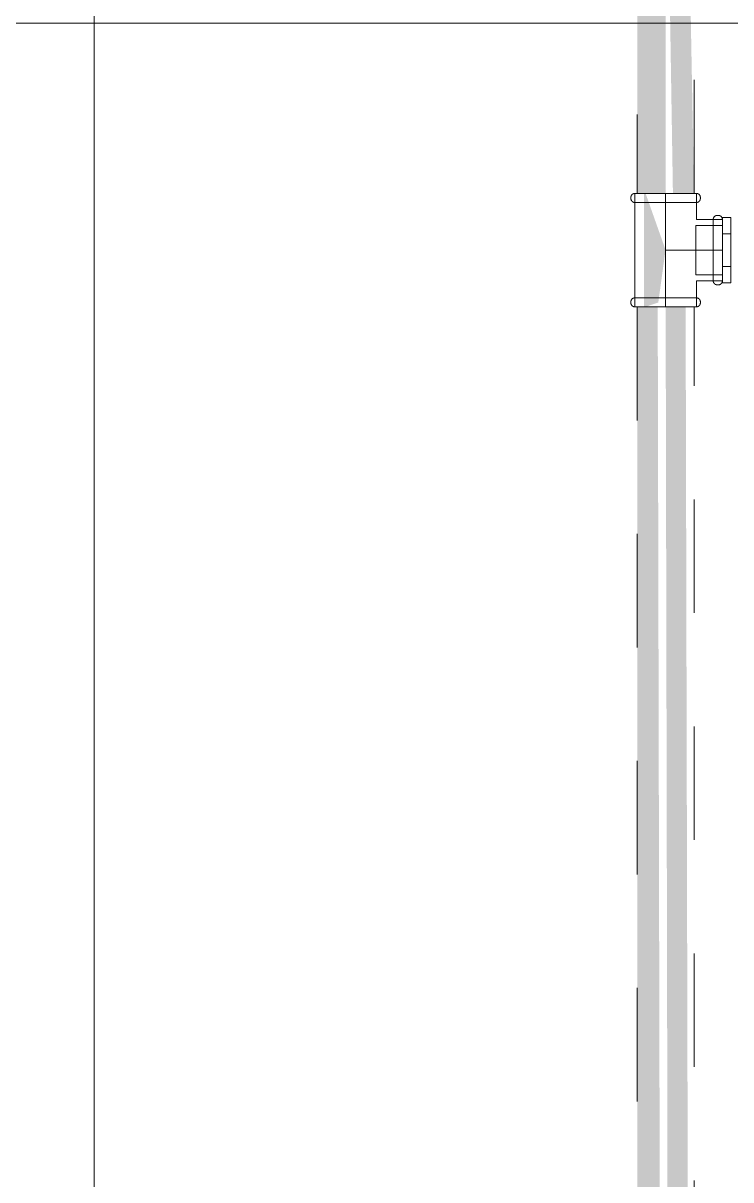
# Model space of a CAD drawing. Header units: metres. Extents: x 147 to 427, y -16 to 162.
# Drawn here: x 286.119 to 286.743, y 106.195 to 107.214 of the extents above; entities that cross this region are included whole.
import ezdxf

# ---------------------------------------------------------------- set-up
doc = ezdxf.new("R2010")
doc.units = ezdxf.units.M
doc.linetypes.add('Aligning Line', pattern=[0.012, 0.006, -0.006])
doc.layers.add('1053_ARQ_BASE_MATADOURO_2_dwg', color=7, linetype='Continuous', lineweight=5, true_color=0x767676)
doc.layers.add('1053_ARQ_BASE_MATADOURO_dwg', color=7, linetype='Continuous', lineweight=5, true_color=0x767676)
for name, color, linetype, lineweight in [('A-PISO', 7, 'Continuous', 5), ('P-PIPE', 7, 'Continuous', 5), ('P-PIPE-CNTR', 7, 'Continuous', 5)]:
    doc.layers.add(name, color=color, linetype=linetype, lineweight=lineweight)

# ---------------------------------------------------------------- blocks, each defined once
blk = doc.blocks.new('1053_ARQ_BASE_MATADOURO_dwg_arq geral tgov-4039641-TÉRREO 1_20 - Dependente 1')
at = {"color": 253, "lineweight": 5, "true_color": 0xaaaaaa, "flags": 128}
blk.add_lwpolyline([(-3.1704, 14.4282), (-3.1704, 20.1582), (-12.4204, 20.1582), (-12.4204, 34.8483), (-12.4204, 34.9983), (5.3461, 34.9983), (5.3461, 26.6282)], dxfattribs=at)
blk = doc.blocks.new('1053_ARQ_BASE_MATADOURO_dwg-3625622-TÉRREO 1_20 - Dependente 1')
blk.add_blockref('1053_ARQ_BASE_MATADOURO_dwg_arq geral tgov-4039641-TÉRREO 1_20 - Dependente 1', (130.2098, 83.186))
blk = doc.blocks.new('1053_ARQ_BASE_MATADOURO_2_dwg-3637054-TÉRREO 1_20 - Dependente 1')
at = {"layer": 'A-PISO', "color": 253, "true_color": 0xaaaaaa, "flags": 128}
blk.add_lwpolyline([(118.6431, 73.8342), (118.6431, 74.0282), (113.4431, 74.0282), (113.4431, 74.2782), (113.4431, 76.3782)], dxfattribs=at)

msp = doc.modelspace()

# ---------------------------------------------------------------- hatches: boundary and pattern name
at = {"layer": 'P-PIPE', "true_color": 0xc0c0c0}
for points in [[(286.6601, 107.0642), (286.6851, 107.0642), (286.6786, 117.7338), (286.6601, 117.7338), (286.6601, 107.4274)], [(286.6601, 103.8946), (286.6851, 103.8946), (286.6781, 106.9642), (286.6601, 106.9642), (286.6601, 104.0744)], [(286.7101, 103.8946), (286.7027, 106.9642), (286.6851, 106.9642), (286.6915, 103.8946), (286.7092, 103.8946)]]:
    msp.add_hatch(color=9, dxfattribs=at).paths.add_polyline_path(points)
h = msp.add_hatch(color=9, dxfattribs=at)
h.paths.add_polyline_path([(286.7092, 107.0642), (286.7101, 107.0642), (286.7027, 107.4642), (286.6851, 107.4642), (286.6915, 107.0642), (286.7067, 107.0642)])
h.paths.add_polyline_path([(286.7092, 109.5642), (286.7101, 109.5642), (286.7027, 117.7338), (286.6851, 117.7338), (286.693, 109.5642), (286.7073, 109.5642)])
at = {"layer": 'P-PIPE', "true_color": 0x7f7f7f}
msp.add_hatch(color=8, dxfattribs=at).paths.add_polyline_path([(286.6673, 106.9642), (286.6786, 106.9681), (286.685, 107.0144), (286.6674, 107.0642), (286.6659, 107.0642), (286.6659, 106.9642)])

# ---------------------------------------------------------------- linework, layer by layer
at = {"layer": 'P-PIPE', "linetype": 'Aligning Line', "lineweight": 15}
for p, q in [((286.6601, 117.7338), (286.6601, 107.0642)), ((286.7101, 107.0642), (286.7101, 117.7338)), ((286.6601, 107.0642), (286.6674, 107.0642)), ((286.6786, 107.0642), (286.7101, 107.0642)), ((286.6601, 106.9642), (286.6601, 103.8946)), ((286.6674, 106.9642), (286.6601, 106.9642)), ((286.7101, 106.9642), (286.6786, 106.9642)), ((286.7101, 103.8946), (286.7101, 106.9642))]:
    msp.add_line(p, q, dxfattribs=at)
at = {"layer": 'P-PIPE'}
for p, q in [((286.6545, 107.0607), (286.6545, 107.0597)), ((286.658, 107.0642), (286.658, 106.9642)), ((286.6589, 107.0642), (286.658, 107.0642)), ((286.7122, 107.0642), (286.658, 107.0642)), ((286.6631, 107.0642), (286.658, 107.0642)), ((286.6631, 107.0562), (286.658, 107.0562)), ((286.6631, 107.0562), (286.658, 107.0562)), ((286.7122, 107.0562), (286.6775, 107.0562)), ((286.7122, 107.0562), (286.6775, 107.0562)), ((286.6934, 107.0642), (286.678, 107.0642)), ((286.7122, 107.0642), (286.707, 107.0642)), ((286.7122, 107.0642), (286.7112, 107.0642)), ((286.7122, 107.0413), (286.7122, 107.0642)), ((286.7157, 107.0597), (286.7157, 107.0607)), ((286.7316, 107.0448), (286.7306, 107.0448)), ((286.7351, 107.0359), (286.7116, 107.0359)), ((286.7116, 107.0359), (286.7116, 106.9925)), ((286.7116, 107.0359), (286.7116, 106.9925)), ((286.7351, 107.0413), (286.7122, 107.0413)), ((286.7271, 106.9871), (286.7271, 107.0413)), ((286.7271, 106.9871), (286.7271, 107.0413)), ((286.7351, 107.043), (286.7351, 107.0287)), ((286.7351, 107.0287), (286.7351, 107.043)), ((286.7426, 107.043), (286.7351, 107.043)), ((286.7351, 106.9871), (286.7351, 107.0413)), ((286.7351, 106.9871), (286.7351, 107.0413)), ((286.7351, 107.0413), (286.7351, 106.9871)), ((286.7351, 107.0413), (286.7351, 106.9871)), ((286.7351, 106.9925), (286.7351, 107.0359)), ((286.7351, 106.9925), (286.7351, 107.0359)), ((286.7426, 107.043), (286.7426, 107.0287)), ((286.7426, 107.0287), (286.7426, 107.043)), ((286.7116, 107.0332), (286.7116, 106.9952)), ((286.7116, 107.0332), (286.7116, 106.9952)), ((286.7351, 107.0332), (286.7351, 106.9952)), ((286.7351, 107.0332), (286.7351, 106.9952)), ((286.7351, 107.0287), (286.7351, 106.9997)), ((286.7351, 106.9997), (286.7351, 107.0287)), ((286.7351, 107.0287), (286.7426, 107.0287)), ((286.7351, 107.0287), (286.7426, 107.0287)), ((286.7426, 107.0287), (286.7426, 106.9997)), ((286.7426, 107.0267), (286.7426, 107.0017)), ((286.7351, 106.9997), (286.7351, 106.9854)), ((286.7351, 106.9854), (286.7351, 106.9997)), ((286.7351, 106.9997), (286.7426, 106.9997)), ((286.7351, 106.9997), (286.7426, 106.9997)), ((286.7426, 106.9997), (286.7426, 106.9854)), ((286.7426, 106.9854), (286.7426, 106.9997)), ((286.7116, 106.9925), (286.7351, 106.9925)), ((286.7122, 106.9642), (286.7122, 106.9871)), ((286.7122, 106.9871), (286.7351, 106.9871)), ((286.7306, 106.9836), (286.7316, 106.9836)), ((286.7351, 106.9854), (286.7426, 106.9854)), ((286.6545, 106.9687), (286.6545, 106.9677)), ((286.658, 106.9722), (286.6631, 106.9722)), ((286.658, 106.9722), (286.6631, 106.9722)), ((286.658, 106.9642), (286.7122, 106.9642)), ((286.658, 106.9642), (286.6589, 106.9642)), ((286.658, 106.9642), (286.6631, 106.9642)), ((286.678, 106.9722), (286.7122, 106.9722)), ((286.678, 106.9722), (286.7122, 106.9722)), ((286.678, 106.9642), (286.6934, 106.9642)), ((286.707, 106.9642), (286.7122, 106.9642)), ((286.7112, 106.9642), (286.7122, 106.9642)), ((286.7157, 106.9677), (286.7157, 106.9687))]:
    msp.add_line(p, q, dxfattribs=at)
at = {"layer": 'P-PIPE', "flags": 128}
for points in [[(286.6545, 107.0607), (286.6545, 107.0608), (286.6545, 107.061), (286.6545, 107.0611), (286.6545, 107.0612), (286.6545, 107.0614), (286.6546, 107.0615), (286.6546, 107.0617), (286.6546, 107.0618), (286.6547, 107.0619), (286.6547, 107.062), (286.6548, 107.0622), (286.6549, 107.0623), (286.6549, 107.0624), (286.655, 107.0625), (286.6551, 107.0627), (286.6552, 107.0628), (286.6552, 107.0629), (286.6553, 107.063), (286.6554, 107.0631), (286.6555, 107.0632), (286.6556, 107.0633), (286.6557, 107.0634), (286.6559, 107.0635), (286.656, 107.0636), (286.6561, 107.0636), (286.6562, 107.0637), (286.6563, 107.0638), (286.6564, 107.0638), (286.6566, 107.0639), (286.6567, 107.0639), (286.6568, 107.064), (286.657, 107.064), (286.6571, 107.0641), (286.6572, 107.0641), (286.6574, 107.0641), (286.6575, 107.0642), (286.6577, 107.0642), (286.6578, 107.0642), (286.6579, 107.0642), (286.658, 107.0642)], [(286.658, 107.0562), (286.6578, 107.0562), (286.6577, 107.0562), (286.6576, 107.0562), (286.6574, 107.0562), (286.6573, 107.0563), (286.6571, 107.0563), (286.657, 107.0563), (286.6569, 107.0564), (286.6567, 107.0564), (286.6566, 107.0565), (286.6565, 107.0565), (286.6564, 107.0566), (286.6562, 107.0566), (286.6561, 107.0567), (286.656, 107.0568), (286.6559, 107.0569), (286.6558, 107.057), (286.6557, 107.0571), (286.6556, 107.0571), (286.6555, 107.0572), (286.6554, 107.0573), (286.6553, 107.0575), (286.6552, 107.0576), (286.6551, 107.0577), (286.655, 107.0578), (286.655, 107.0579), (286.6549, 107.058), (286.6548, 107.0582), (286.6548, 107.0583), (286.6547, 107.0584), (286.6547, 107.0585), (286.6546, 107.0587), (286.6546, 107.0588), (286.6545, 107.059), (286.6545, 107.0591), (286.6545, 107.0592), (286.6545, 107.0594), (286.6545, 107.0595), (286.6545, 107.0596), (286.6545, 107.0597)], [(286.658, 107.0642), (286.6581, 107.0642), (286.6582, 107.0642), (286.6583, 107.0642), (286.6585, 107.0642), (286.6587, 107.0642), (286.659, 107.0642), (286.6593, 107.0642), (286.6597, 107.0642), (286.6601, 107.0642), (286.6606, 107.0642), (286.661, 107.0642)], [(286.7121, 107.0642), (286.7121, 107.0642), (286.712, 107.0642), (286.7118, 107.0642), (286.7116, 107.0642), (286.7114, 107.0642), (286.7111, 107.0642), (286.7108, 107.0642), (286.7104, 107.0642), (286.71, 107.0642), (286.7096, 107.0642), (286.7091, 107.0642), (286.7086, 107.0642), (286.708, 107.0642), (286.7074, 107.0642), (286.7068, 107.0642), (286.7061, 107.0642), (286.7054, 107.0642), (286.7047, 107.0642), (286.704, 107.0642), (286.7032, 107.0642), (286.7023, 107.0642), (286.7015, 107.0642), (286.7006, 107.0642), (286.6997, 107.0642), (286.6988, 107.0642), (286.6978, 107.0642), (286.6969, 107.0642), (286.6959, 107.0642), (286.6949, 107.0642), (286.6939, 107.0642), (286.6928, 107.0642), (286.6918, 107.0642), (286.6907, 107.0642), (286.6897, 107.0642), (286.6886, 107.0642), (286.6875, 107.0642), (286.6864, 107.0642), (286.6854, 107.0642), (286.6843, 107.0642), (286.6832, 107.0642), (286.6821, 107.0642), (286.681, 107.0642), (286.68, 107.0642), (286.6789, 107.0642), (286.6779, 107.0642), (286.6768, 107.0642), (286.6758, 107.0642), (286.6748, 107.0642), (286.6738, 107.0642), (286.6728, 107.0642), (286.6719, 107.0642), (286.6709, 107.0642), (286.67, 107.0642), (286.6691, 107.0642), (286.6683, 107.0642), (286.6674, 107.0642), (286.6666, 107.0642), (286.6658, 107.0642), (286.6651, 107.0642), (286.6644, 107.0642), (286.6637, 107.0642), (286.663, 107.0642), (286.6624, 107.0642), (286.6618, 107.0642), (286.6613, 107.0642), (286.6608, 107.0642), (286.6603, 107.0642), (286.6599, 107.0642), (286.6595, 107.0642), (286.6592, 107.0642), (286.6589, 107.0642), (286.6586, 107.0642), (286.6584, 107.0642), (286.6582, 107.0642), (286.6581, 107.0642), (286.658, 107.0642), (286.658, 107.0642)], [(286.6658, 107.0562), (286.6651, 107.0562), (286.6644, 107.0562), (286.6637, 107.0562), (286.663, 107.0562), (286.6624, 107.0562), (286.6618, 107.0562), (286.6613, 107.0562), (286.6608, 107.0562), (286.6603, 107.0562), (286.6599, 107.0562), (286.6595, 107.0562), (286.6592, 107.0562), (286.6589, 107.0562), (286.6586, 107.0562), (286.6584, 107.0562), (286.6582, 107.0562), (286.6581, 107.0562), (286.658, 107.0562), (286.658, 107.0562)], [(286.658, 107.0562), (286.6581, 107.0562), (286.6582, 107.0562), (286.6583, 107.0562), (286.6585, 107.0562), (286.6587, 107.0562), (286.659, 107.0562), (286.6593, 107.0562), (286.6597, 107.0562), (286.6601, 107.0562), (286.6606, 107.0562), (286.661, 107.0562), (286.6616, 107.0562), (286.6621, 107.0562), (286.6627, 107.0562), (286.6633, 107.0562), (286.664, 107.0562), (286.6647, 107.0562), (286.6654, 107.0562), (286.6662, 107.0562), (286.667, 107.0562), (286.6678, 107.0562), (286.6687, 107.0562), (286.6695, 107.0562), (286.6704, 107.0562), (286.6714, 107.0562), (286.6723, 107.0562), (286.6733, 107.0562), (286.6742, 107.0562), (286.6753, 107.0562), (286.6763, 107.0562), (286.6773, 107.0562), (286.6783, 107.0562), (286.6794, 107.0562), (286.6805, 107.0562), (286.6815, 107.0562), (286.6826, 107.0562), (286.6837, 107.0562), (286.6848, 107.0562), (286.6859, 107.0562), (286.6869, 107.0562), (286.688, 107.0562), (286.6891, 107.0562), (286.6902, 107.0562), (286.6912, 107.0562), (286.6923, 107.0562), (286.6933, 107.0562), (286.6943, 107.0562), (286.6954, 107.0562), (286.6963, 107.0562), (286.6973, 107.0562), (286.6983, 107.0562), (286.6992, 107.0562), (286.7001, 107.0562), (286.701, 107.0562), (286.7019, 107.0562), (286.7027, 107.0562), (286.7035, 107.0562), (286.7043, 107.0562), (286.7051, 107.0562), (286.7058, 107.0562), (286.7065, 107.0562), (286.7071, 107.0562), (286.7077, 107.0562), (286.7083, 107.0562), (286.7088, 107.0562), (286.7093, 107.0562), (286.7098, 107.0562), (286.7102, 107.0562), (286.7106, 107.0562), (286.7109, 107.0562), (286.7112, 107.0562), (286.7115, 107.0562), (286.7117, 107.0562), (286.7119, 107.0562), (286.712, 107.0562), (286.7121, 107.0562), (286.7122, 107.0562)], [(286.7121, 107.0562), (286.7121, 107.0562), (286.712, 107.0562), (286.7118, 107.0562), (286.7116, 107.0562), (286.7114, 107.0562), (286.7111, 107.0562), (286.7108, 107.0562), (286.7104, 107.0562), (286.71, 107.0562), (286.7096, 107.0562), (286.7091, 107.0562), (286.7086, 107.0562), (286.708, 107.0562), (286.7074, 107.0562), (286.7068, 107.0562), (286.7061, 107.0562), (286.7054, 107.0562), (286.7047, 107.0562), (286.704, 107.0562), (286.7032, 107.0562), (286.7023, 107.0562), (286.7015, 107.0562), (286.7006, 107.0562), (286.6997, 107.0562), (286.6988, 107.0562), (286.6978, 107.0562), (286.6969, 107.0562), (286.6959, 107.0562), (286.6949, 107.0562), (286.6939, 107.0562), (286.6928, 107.0562), (286.6918, 107.0562), (286.6907, 107.0562), (286.6897, 107.0562), (286.6886, 107.0562), (286.6875, 107.0562), (286.6864, 107.0562), (286.6854, 107.0562), (286.6843, 107.0562), (286.6832, 107.0562), (286.6821, 107.0562)], [(286.7088, 107.0642), (286.7093, 107.0642), (286.7098, 107.0642), (286.7102, 107.0642), (286.7106, 107.0642), (286.7109, 107.0642), (286.7112, 107.0642), (286.7115, 107.0642), (286.7117, 107.0642), (286.7119, 107.0642), (286.712, 107.0642), (286.7121, 107.0642), (286.7122, 107.0642)], [(286.7122, 107.0642), (286.7123, 107.0642), (286.7125, 107.0642), (286.7126, 107.0642), (286.7127, 107.0641), (286.7129, 107.0641), (286.713, 107.0641), (286.7131, 107.064), (286.7133, 107.064), (286.7134, 107.064), (286.7135, 107.0639), (286.7137, 107.0639), (286.7138, 107.0638), (286.7139, 107.0637), (286.714, 107.0636), (286.7141, 107.0636), (286.7143, 107.0635), (286.7144, 107.0634), (286.7145, 107.0633), (286.7146, 107.0632), (286.7147, 107.0631), (286.7148, 107.063), (286.7149, 107.0629), (286.715, 107.0628), (286.715, 107.0627), (286.7151, 107.0626), (286.7152, 107.0625), (286.7153, 107.0623), (286.7153, 107.0622), (286.7154, 107.0621), (286.7154, 107.062), (286.7155, 107.0618), (286.7155, 107.0617), (286.7156, 107.0616), (286.7156, 107.0614), (286.7156, 107.0613), (286.7156, 107.0611), (286.7157, 107.061), (286.7157, 107.0609), (286.7157, 107.0607), (286.7157, 107.0607)], [(286.7157, 107.0597), (286.7157, 107.0595), (286.7157, 107.0594), (286.7156, 107.0593), (286.7156, 107.0591), (286.7156, 107.059), (286.7156, 107.0589), (286.7155, 107.0587), (286.7155, 107.0586), (286.7154, 107.0585), (286.7154, 107.0583), (286.7153, 107.0582), (286.7153, 107.0581), (286.7152, 107.0579), (286.7151, 107.0578), (286.7151, 107.0577), (286.715, 107.0576), (286.7149, 107.0575), (286.7148, 107.0574), (286.7147, 107.0573), (286.7146, 107.0572), (286.7145, 107.0571), (286.7144, 107.057), (286.7143, 107.0569), (286.7142, 107.0568), (286.7141, 107.0567), (286.7139, 107.0567), (286.7138, 107.0566), (286.7137, 107.0565), (286.7136, 107.0565), (286.7134, 107.0564), (286.7133, 107.0564), (286.7132, 107.0563), (286.713, 107.0563), (286.7129, 107.0563), (286.7128, 107.0562), (286.7126, 107.0562), (286.7125, 107.0562), (286.7123, 107.0562), (286.7122, 107.0562), (286.7122, 107.0562)], [(286.7271, 107.0413), (286.7271, 107.0414), (286.7271, 107.0416), (286.7271, 107.0417), (286.7271, 107.0418), (286.7271, 107.042), (286.7272, 107.0421), (286.7272, 107.0423), (286.7272, 107.0424), (286.7273, 107.0425), (286.7273, 107.0426), (286.7274, 107.0428), (286.7275, 107.0429), (286.7275, 107.043), (286.7276, 107.0431), (286.7277, 107.0433), (286.7278, 107.0434), (286.7278, 107.0435), (286.7279, 107.0436), (286.728, 107.0437), (286.7281, 107.0438), (286.7282, 107.0439), (286.7283, 107.044), (286.7285, 107.0441), (286.7286, 107.0442), (286.7287, 107.0442), (286.7288, 107.0443), (286.7289, 107.0444), (286.729, 107.0444), (286.7292, 107.0445), (286.7293, 107.0445), (286.7294, 107.0446), (286.7296, 107.0446), (286.7297, 107.0447), (286.7298, 107.0447), (286.73, 107.0447), (286.7301, 107.0448), (286.7303, 107.0448), (286.7304, 107.0448), (286.7305, 107.0448), (286.7306, 107.0448)], [(286.7316, 107.0448), (286.7317, 107.0448), (286.7319, 107.0448), (286.732, 107.0448), (286.7321, 107.0447), (286.7323, 107.0447), (286.7324, 107.0447), (286.7325, 107.0446), (286.7327, 107.0446), (286.7328, 107.0446), (286.7329, 107.0445), (286.7331, 107.0445), (286.7332, 107.0444), (286.7333, 107.0443), (286.7334, 107.0442), (286.7335, 107.0442), (286.7337, 107.0441), (286.7338, 107.044), (286.7339, 107.0439), (286.734, 107.0438), (286.7341, 107.0437), (286.7342, 107.0436), (286.7343, 107.0435), (286.7344, 107.0434), (286.7344, 107.0433), (286.7345, 107.0432), (286.7346, 107.0431), (286.7347, 107.0429), (286.7347, 107.0428), (286.7348, 107.0427), (286.7348, 107.0426), (286.7349, 107.0424), (286.7349, 107.0423), (286.735, 107.0422), (286.735, 107.042), (286.735, 107.0419), (286.735, 107.0417), (286.7351, 107.0416), (286.7351, 107.0415), (286.7351, 107.0413), (286.7351, 107.0413)], [(286.7271, 106.9871), (286.7271, 106.9872), (286.7271, 106.9873), (286.7271, 106.9874), (286.7271, 106.9876), (286.7271, 106.9879), (286.7271, 106.9881), (286.7271, 106.9885), (286.7271, 106.9888), (286.7271, 106.9892), (286.7271, 106.9897), (286.7271, 106.9901), (286.7271, 106.9907), (286.7271, 106.9912), (286.7271, 106.9918), (286.7271, 106.9924), (286.7271, 106.9931), (286.7271, 106.9938), (286.7271, 106.9945), (286.7271, 106.9953), (286.7271, 106.9961), (286.7271, 106.9969), (286.7271, 106.9978), (286.7271, 106.9986), (286.7271, 106.9995), (286.7271, 107.0005), (286.7271, 107.0014), (286.7271, 107.0024), (286.7271, 107.0034), (286.7271, 107.0044), (286.7271, 107.0054), (286.7271, 107.0064), (286.7271, 107.0075), (286.7271, 107.0085), (286.7271, 107.0096), (286.7271, 107.0106), (286.7271, 107.0117), (286.7271, 107.0128), (286.7271, 107.0139), (286.7271, 107.015), (286.7271, 107.0161), (286.7271, 107.0171), (286.7271, 107.0182), (286.7271, 107.0193), (286.7271, 107.0203), (286.7271, 107.0214), (286.7271, 107.0224), (286.7271, 107.0235), (286.7271, 107.0245), (286.7271, 107.0255), (286.7271, 107.0264), (286.7271, 107.0274), (286.7271, 107.0283), (286.7271, 107.0292), (286.7271, 107.0301), (286.7271, 107.031), (286.7271, 107.0318), (286.7271, 107.0326), (286.7271, 107.0334), (286.7271, 107.0342), (286.7271, 107.0349), (286.7271, 107.0356), (286.7271, 107.0362), (286.7271, 107.0368), (286.7271, 107.0374), (286.7271, 107.0379), (286.7271, 107.0384), (286.7271, 107.0389), (286.7271, 107.0393), (286.7271, 107.0397), (286.7271, 107.0401), (286.7271, 107.0404), (286.7271, 107.0406), (286.7271, 107.0408), (286.7271, 107.041), (286.7271, 107.0411), (286.7271, 107.0412), (286.7271, 107.0413)], [(286.7271, 107.0413), (286.7271, 107.0412), (286.7271, 107.0411), (286.7271, 107.0409), (286.7271, 107.0407), (286.7271, 107.0405), (286.7271, 107.0402), (286.7271, 107.0399), (286.7271, 107.0395), (286.7271, 107.0391), (286.7271, 107.0387), (286.7271, 107.0382), (286.7271, 107.0377), (286.7271, 107.0371), (286.7271, 107.0366), (286.7271, 107.0359), (286.7271, 107.0353), (286.7271, 107.0346), (286.7271, 107.0338), (286.7271, 107.0331), (286.7271, 107.0323), (286.7271, 107.0315), (286.7271, 107.0306), (286.7271, 107.0297), (286.7271, 107.0288), (286.7271, 107.0279), (286.7271, 107.027), (286.7271, 107.026), (286.7271, 107.025), (286.7271, 107.024), (286.7271, 107.023), (286.7271, 107.022), (286.7271, 107.0209), (286.7271, 107.0199), (286.7271, 107.0188), (286.7271, 107.0177), (286.7271, 107.0166), (286.7271, 107.0156), (286.7271, 107.0145), (286.7271, 107.0134), (286.7271, 107.0123), (286.7271, 107.0112), (286.7271, 107.0102), (286.7271, 107.0091), (286.7271, 107.008), (286.7271, 107.007), (286.7271, 107.0059), (286.7271, 107.0049), (286.7271, 107.0039), (286.7271, 107.0029), (286.7271, 107.0019), (286.7271, 107.001), (286.7271, 107), (286.7271, 106.9991), (286.7271, 106.9982), (286.7271, 106.9974), (286.7271, 106.9965), (286.7271, 106.9957), (286.7271, 106.9949), (286.7271, 106.9942), (286.7271, 106.9935), (286.7271, 106.9928), (286.7271, 106.9922), (286.7271, 106.9915), (286.7271, 106.991), (286.7271, 106.9904), (286.7271, 106.9899), (286.7271, 106.9895), (286.7271, 106.989), (286.7271, 106.9887), (286.7271, 106.9883), (286.7271, 106.988), (286.7271, 106.9877), (286.7271, 106.9875), (286.7271, 106.9874), (286.7271, 106.9872), (286.7271, 106.9871), (286.7271, 106.9871)], [(286.7351, 107.0413), (286.7351, 107.0412), (286.7351, 107.0411), (286.7351, 107.0409), (286.7351, 107.0407), (286.7351, 107.0405), (286.7351, 107.0402), (286.7351, 107.0399), (286.7351, 107.0395), (286.7351, 107.0391), (286.7351, 107.0387), (286.7351, 107.0382), (286.7351, 107.0377), (286.7351, 107.0371), (286.7351, 107.0366), (286.7351, 107.0359), (286.7351, 107.0353), (286.7351, 107.0346), (286.7351, 107.0338), (286.7351, 107.0331), (286.7351, 107.0323), (286.7351, 107.0315), (286.7351, 107.0306), (286.7351, 107.0297), (286.7351, 107.0288), (286.7351, 107.0279), (286.7351, 107.027), (286.7351, 107.026), (286.7351, 107.025), (286.7351, 107.024), (286.7351, 107.023), (286.7351, 107.022), (286.7351, 107.0209), (286.7351, 107.0199), (286.7351, 107.0188), (286.7351, 107.0177), (286.7351, 107.0166), (286.7351, 107.0156), (286.7351, 107.0145), (286.7351, 107.0134), (286.7351, 107.0123), (286.7351, 107.0112), (286.7351, 107.0102), (286.7351, 107.0091), (286.7351, 107.008), (286.7351, 107.007), (286.7351, 107.0059), (286.7351, 107.0049), (286.7351, 107.0039), (286.7351, 107.0029), (286.7351, 107.0019), (286.7351, 107.001), (286.7351, 107), (286.7351, 106.9991), (286.7351, 106.9982), (286.7351, 106.9974), (286.7351, 106.9965), (286.7351, 106.9957), (286.7351, 106.9949), (286.7351, 106.9942), (286.7351, 106.9935), (286.7351, 106.9928), (286.7351, 106.9922), (286.7351, 106.9915), (286.7351, 106.991), (286.7351, 106.9904), (286.7351, 106.9899), (286.7351, 106.9895), (286.7351, 106.989), (286.7351, 106.9887), (286.7351, 106.9883), (286.7351, 106.988), (286.7351, 106.9877), (286.7351, 106.9875), (286.7351, 106.9874), (286.7351, 106.9872), (286.7351, 106.9871), (286.7351, 106.9871)], [(286.7351, 106.9871), (286.7351, 106.9872), (286.7351, 106.9873), (286.7351, 106.9874), (286.7351, 106.9876), (286.7351, 106.9879), (286.7351, 106.9881), (286.7351, 106.9885), (286.7351, 106.9888), (286.7351, 106.9892), (286.7351, 106.9897), (286.7351, 106.9901), (286.7351, 106.9907), (286.7351, 106.9912), (286.7351, 106.9918), (286.7351, 106.9924), (286.7351, 106.9931), (286.7351, 106.9938), (286.7351, 106.9945), (286.7351, 106.9953), (286.7351, 106.9961), (286.7351, 106.9969), (286.7351, 106.9978), (286.7351, 106.9986), (286.7351, 106.9995), (286.7351, 107.0005), (286.7351, 107.0014), (286.7351, 107.0024), (286.7351, 107.0034), (286.7351, 107.0044), (286.7351, 107.0054), (286.7351, 107.0064), (286.7351, 107.0075), (286.7351, 107.0085), (286.7351, 107.0096), (286.7351, 107.0106), (286.7351, 107.0117), (286.7351, 107.0128), (286.7351, 107.0139), (286.7351, 107.015), (286.7351, 107.0161), (286.7351, 107.0171), (286.7351, 107.0182), (286.7351, 107.0193), (286.7351, 107.0203), (286.7351, 107.0214), (286.7351, 107.0224), (286.7351, 107.0235), (286.7351, 107.0245), (286.7351, 107.0255), (286.7351, 107.0264), (286.7351, 107.0274), (286.7351, 107.0283), (286.7351, 107.0292), (286.7351, 107.0301), (286.7351, 107.031), (286.7351, 107.0318), (286.7351, 107.0326), (286.7351, 107.0334), (286.7351, 107.0342), (286.7351, 107.0349), (286.7351, 107.0356), (286.7351, 107.0362), (286.7351, 107.0368), (286.7351, 107.0374), (286.7351, 107.0379), (286.7351, 107.0384), (286.7351, 107.0389), (286.7351, 107.0393), (286.7351, 107.0397), (286.7351, 107.0401), (286.7351, 107.0404), (286.7351, 107.0406), (286.7351, 107.0408), (286.7351, 107.041), (286.7351, 107.0411), (286.7351, 107.0412), (286.7351, 107.0413)], [(286.7306, 106.9836), (286.7304, 106.9836), (286.7303, 106.9836), (286.7302, 106.9836), (286.73, 106.9836), (286.7299, 106.9837), (286.7297, 106.9837), (286.7296, 106.9837), (286.7295, 106.9838), (286.7293, 106.9838), (286.7292, 106.9839), (286.7291, 106.9839), (286.729, 106.984), (286.7288, 106.984), (286.7287, 106.9841), (286.7286, 106.9842), (286.7285, 106.9843), (286.7284, 106.9844), (286.7283, 106.9845), (286.7282, 106.9845), (286.7281, 106.9846), (286.728, 106.9847), (286.7279, 106.9849), (286.7278, 106.985), (286.7277, 106.9851), (286.7276, 106.9852), (286.7276, 106.9853), (286.7275, 106.9854), (286.7274, 106.9856), (286.7274, 106.9857), (286.7273, 106.9858), (286.7273, 106.9859), (286.7272, 106.9861), (286.7272, 106.9862), (286.7271, 106.9864), (286.7271, 106.9865), (286.7271, 106.9866), (286.7271, 106.9868), (286.7271, 106.9869), (286.7271, 106.987), (286.7271, 106.9871)], [(286.7351, 106.9871), (286.7351, 106.9869), (286.7351, 106.9868), (286.735, 106.9867), (286.735, 106.9865), (286.735, 106.9864), (286.735, 106.9863), (286.7349, 106.9861), (286.7349, 106.986), (286.7348, 106.9859), (286.7348, 106.9857), (286.7347, 106.9856), (286.7347, 106.9855), (286.7346, 106.9853), (286.7345, 106.9852), (286.7345, 106.9851), (286.7344, 106.985), (286.7343, 106.9849), (286.7342, 106.9848), (286.7341, 106.9847), (286.734, 106.9846), (286.7339, 106.9845), (286.7338, 106.9844), (286.7337, 106.9843), (286.7336, 106.9842), (286.7335, 106.9841), (286.7333, 106.9841), (286.7332, 106.984), (286.7331, 106.9839), (286.733, 106.9839), (286.7328, 106.9838), (286.7327, 106.9838), (286.7326, 106.9837), (286.7324, 106.9837), (286.7323, 106.9837), (286.7322, 106.9836), (286.732, 106.9836), (286.7319, 106.9836), (286.7317, 106.9836), (286.7316, 106.9836), (286.7316, 106.9836)], [(286.6545, 106.9687), (286.6545, 106.9688), (286.6545, 106.969), (286.6545, 106.9691), (286.6545, 106.9692), (286.6545, 106.9694), (286.6546, 106.9695), (286.6546, 106.9697), (286.6546, 106.9698), (286.6547, 106.9699), (286.6547, 106.97), (286.6548, 106.9702), (286.6549, 106.9703), (286.6549, 106.9704), (286.655, 106.9705), (286.6551, 106.9707), (286.6552, 106.9708), (286.6552, 106.9709), (286.6553, 106.971), (286.6554, 106.9711), (286.6555, 106.9712), (286.6556, 106.9713), (286.6557, 106.9714), (286.6559, 106.9715), (286.656, 106.9716), (286.6561, 106.9716), (286.6562, 106.9717), (286.6563, 106.9718), (286.6564, 106.9718), (286.6566, 106.9719), (286.6567, 106.9719), (286.6568, 106.972), (286.657, 106.972), (286.6571, 106.9721), (286.6572, 106.9721), (286.6574, 106.9721), (286.6575, 106.9722), (286.6577, 106.9722), (286.6578, 106.9722), (286.6579, 106.9722), (286.658, 106.9722)], [(286.658, 106.9642), (286.6578, 106.9642), (286.6577, 106.9642), (286.6576, 106.9642), (286.6574, 106.9642), (286.6573, 106.9643), (286.6571, 106.9643), (286.657, 106.9643), (286.6569, 106.9644), (286.6567, 106.9644), (286.6566, 106.9645), (286.6565, 106.9645), (286.6564, 106.9646), (286.6562, 106.9646), (286.6561, 106.9647), (286.656, 106.9648), (286.6559, 106.9649), (286.6558, 106.965), (286.6557, 106.9651), (286.6556, 106.9651), (286.6555, 106.9652), (286.6554, 106.9653), (286.6553, 106.9655), (286.6552, 106.9656), (286.6551, 106.9657), (286.655, 106.9658), (286.655, 106.9659), (286.6549, 106.966), (286.6548, 106.9662), (286.6548, 106.9663), (286.6547, 106.9664), (286.6547, 106.9665), (286.6546, 106.9667), (286.6546, 106.9668), (286.6545, 106.967), (286.6545, 106.9671), (286.6545, 106.9672), (286.6545, 106.9674), (286.6545, 106.9675), (286.6545, 106.9676), (286.6545, 106.9677)], [(286.658, 106.9722), (286.6581, 106.9722), (286.6582, 106.9722), (286.6583, 106.9722), (286.6585, 106.9722), (286.6587, 106.9722), (286.659, 106.9722), (286.6593, 106.9722), (286.6597, 106.9722), (286.6601, 106.9722), (286.6606, 106.9722), (286.661, 106.9722), (286.6616, 106.9722), (286.6621, 106.9722), (286.6627, 106.9722), (286.6633, 106.9722), (286.664, 106.9722), (286.6647, 106.9722), (286.6654, 106.9722), (286.6662, 106.9722)], [(286.7121, 106.9722), (286.7121, 106.9722), (286.712, 106.9722), (286.7118, 106.9722), (286.7116, 106.9722), (286.7114, 106.9722), (286.7111, 106.9722), (286.7108, 106.9722), (286.7104, 106.9722), (286.71, 106.9722), (286.7096, 106.9722), (286.7091, 106.9722), (286.7086, 106.9722), (286.708, 106.9722), (286.7074, 106.9722), (286.7068, 106.9722), (286.7061, 106.9722), (286.7054, 106.9722), (286.7047, 106.9722), (286.704, 106.9722), (286.7032, 106.9722), (286.7023, 106.9722), (286.7015, 106.9722), (286.7006, 106.9722), (286.6997, 106.9722), (286.6988, 106.9722), (286.6978, 106.9722), (286.6969, 106.9722), (286.6959, 106.9722), (286.6949, 106.9722), (286.6939, 106.9722), (286.6928, 106.9722), (286.6918, 106.9722), (286.6907, 106.9722), (286.6897, 106.9722), (286.6886, 106.9722), (286.6875, 106.9722), (286.6864, 106.9722), (286.6854, 106.9722), (286.6843, 106.9722), (286.6832, 106.9722), (286.6821, 106.9722), (286.681, 106.9722), (286.68, 106.9722), (286.6789, 106.9722), (286.6779, 106.9722), (286.6768, 106.9722), (286.6758, 106.9722), (286.6748, 106.9722), (286.6738, 106.9722), (286.6728, 106.9722), (286.6719, 106.9722), (286.6709, 106.9722), (286.67, 106.9722), (286.6691, 106.9722), (286.6683, 106.9722), (286.6674, 106.9722), (286.6666, 106.9722), (286.6658, 106.9722), (286.6651, 106.9722), (286.6644, 106.9722), (286.6637, 106.9722), (286.663, 106.9722), (286.6624, 106.9722), (286.6618, 106.9722), (286.6613, 106.9722), (286.6608, 106.9722), (286.6603, 106.9722), (286.6599, 106.9722), (286.6595, 106.9722), (286.6592, 106.9722), (286.6589, 106.9722), (286.6586, 106.9722), (286.6584, 106.9722), (286.6582, 106.9722), (286.6581, 106.9722), (286.658, 106.9722), (286.658, 106.9722)], [(286.6613, 106.9642), (286.6608, 106.9642), (286.6603, 106.9642), (286.6599, 106.9642), (286.6595, 106.9642), (286.6592, 106.9642), (286.6589, 106.9642), (286.6586, 106.9642), (286.6584, 106.9642), (286.6582, 106.9642), (286.6581, 106.9642), (286.658, 106.9642), (286.658, 106.9642)], [(286.658, 106.9642), (286.6581, 106.9642), (286.6582, 106.9642), (286.6583, 106.9642), (286.6585, 106.9642), (286.6587, 106.9642), (286.659, 106.9642), (286.6593, 106.9642), (286.6597, 106.9642), (286.6601, 106.9642), (286.6606, 106.9642), (286.661, 106.9642), (286.6616, 106.9642), (286.6621, 106.9642), (286.6627, 106.9642), (286.6633, 106.9642), (286.664, 106.9642), (286.6647, 106.9642), (286.6654, 106.9642), (286.6662, 106.9642), (286.667, 106.9642), (286.6678, 106.9642), (286.6687, 106.9642), (286.6695, 106.9642), (286.6704, 106.9642), (286.6714, 106.9642), (286.6723, 106.9642), (286.6733, 106.9642), (286.6742, 106.9642), (286.6753, 106.9642), (286.6763, 106.9642), (286.6773, 106.9642), (286.6783, 106.9642), (286.6794, 106.9642), (286.6805, 106.9642), (286.6815, 106.9642), (286.6826, 106.9642), (286.6837, 106.9642), (286.6848, 106.9642), (286.6859, 106.9642), (286.6869, 106.9642), (286.688, 106.9642), (286.6891, 106.9642), (286.6902, 106.9642), (286.6912, 106.9642), (286.6923, 106.9642), (286.6933, 106.9642), (286.6943, 106.9642), (286.6954, 106.9642), (286.6963, 106.9642), (286.6973, 106.9642), (286.6983, 106.9642), (286.6992, 106.9642), (286.7001, 106.9642), (286.701, 106.9642), (286.7019, 106.9642), (286.7027, 106.9642), (286.7035, 106.9642), (286.7043, 106.9642), (286.7051, 106.9642), (286.7058, 106.9642), (286.7065, 106.9642), (286.7071, 106.9642), (286.7077, 106.9642), (286.7083, 106.9642), (286.7088, 106.9642), (286.7093, 106.9642), (286.7098, 106.9642), (286.7102, 106.9642), (286.7106, 106.9642), (286.7109, 106.9642), (286.7112, 106.9642), (286.7115, 106.9642), (286.7117, 106.9642), (286.7119, 106.9642), (286.712, 106.9642), (286.7121, 106.9642), (286.7122, 106.9642)], [(286.6815, 106.9722), (286.6826, 106.9722), (286.6837, 106.9722), (286.6848, 106.9722), (286.6859, 106.9722), (286.6869, 106.9722), (286.688, 106.9722), (286.6891, 106.9722), (286.6902, 106.9722), (286.6912, 106.9722), (286.6923, 106.9722), (286.6933, 106.9722), (286.6943, 106.9722), (286.6954, 106.9722), (286.6963, 106.9722), (286.6973, 106.9722), (286.6983, 106.9722), (286.6992, 106.9722), (286.7001, 106.9722), (286.701, 106.9722), (286.7019, 106.9722), (286.7027, 106.9722), (286.7035, 106.9722), (286.7043, 106.9722), (286.7051, 106.9722), (286.7058, 106.9722), (286.7065, 106.9722), (286.7071, 106.9722), (286.7077, 106.9722), (286.7083, 106.9722), (286.7088, 106.9722), (286.7093, 106.9722), (286.7098, 106.9722), (286.7102, 106.9722), (286.7106, 106.9722), (286.7109, 106.9722), (286.7112, 106.9722), (286.7115, 106.9722), (286.7117, 106.9722), (286.7119, 106.9722), (286.712, 106.9722), (286.7121, 106.9722), (286.7122, 106.9722)], [(286.7121, 106.9642), (286.7121, 106.9642), (286.712, 106.9642), (286.7118, 106.9642), (286.7116, 106.9642), (286.7114, 106.9642), (286.7111, 106.9642), (286.7108, 106.9642), (286.7104, 106.9642), (286.71, 106.9642), (286.7096, 106.9642), (286.7091, 106.9642)], [(286.7122, 106.9722), (286.7123, 106.9722), (286.7125, 106.9722), (286.7126, 106.9722), (286.7127, 106.9721), (286.7129, 106.9721), (286.713, 106.9721), (286.7131, 106.972), (286.7133, 106.972), (286.7134, 106.972), (286.7135, 106.9719), (286.7137, 106.9719), (286.7138, 106.9718), (286.7139, 106.9717), (286.714, 106.9716), (286.7141, 106.9716), (286.7143, 106.9715), (286.7144, 106.9714), (286.7145, 106.9713), (286.7146, 106.9712), (286.7147, 106.9711), (286.7148, 106.971), (286.7149, 106.9709), (286.715, 106.9708), (286.715, 106.9707), (286.7151, 106.9706), (286.7152, 106.9705), (286.7153, 106.9703), (286.7153, 106.9702), (286.7154, 106.9701), (286.7154, 106.97), (286.7155, 106.9698), (286.7155, 106.9697), (286.7156, 106.9696), (286.7156, 106.9694), (286.7156, 106.9693), (286.7156, 106.9691), (286.7157, 106.969), (286.7157, 106.9689), (286.7157, 106.9687), (286.7157, 106.9687)], [(286.7157, 106.9677), (286.7157, 106.9675), (286.7157, 106.9674), (286.7156, 106.9673), (286.7156, 106.9671), (286.7156, 106.967), (286.7156, 106.9669), (286.7155, 106.9667), (286.7155, 106.9666), (286.7154, 106.9665), (286.7154, 106.9663), (286.7153, 106.9662), (286.7153, 106.9661), (286.7152, 106.9659), (286.7151, 106.9658), (286.7151, 106.9657), (286.715, 106.9656), (286.7149, 106.9655), (286.7148, 106.9654), (286.7147, 106.9653), (286.7146, 106.9652), (286.7145, 106.9651), (286.7144, 106.965), (286.7143, 106.9649), (286.7142, 106.9648), (286.7141, 106.9647), (286.7139, 106.9647), (286.7138, 106.9646), (286.7137, 106.9645), (286.7136, 106.9645), (286.7134, 106.9644), (286.7133, 106.9644), (286.7132, 106.9643), (286.713, 106.9643), (286.7129, 106.9643), (286.7128, 106.9642), (286.7126, 106.9642), (286.7125, 106.9642), (286.7123, 106.9642), (286.7122, 106.9642), (286.7122, 106.9642)]]:
    msp.add_lwpolyline(points, dxfattribs=at)
at = {"layer": 'P-PIPE-CNTR'}
for p, q in [((286.6851, 106.9642), (286.6851, 107.0642)), ((286.7351, 107.0142), (286.6851, 107.0142))]:
    msp.add_line(p, q, dxfattribs=at)

# ---------------------------------------------------------------- block references
at = {"layer": '1053_ARQ_BASE_MATADOURO_2_dwg', "color": 253, "true_color": 0xaaaaaa}
msp.add_blockref('1053_ARQ_BASE_MATADOURO_2_dwg-3637054-TÉRREO 1_20 - Dependente 1', (168.392, 33.186), dxfattribs=at)
at = {"layer": '1053_ARQ_BASE_MATADOURO_dwg', "color": 253, "true_color": 0xaaaaaa}
msp.add_blockref('1053_ARQ_BASE_MATADOURO_dwg-3625622-TÉRREO 1_20 - Dependente 1', (168.392, 0), dxfattribs=at)

doc.saveas('drawing.dxf')
